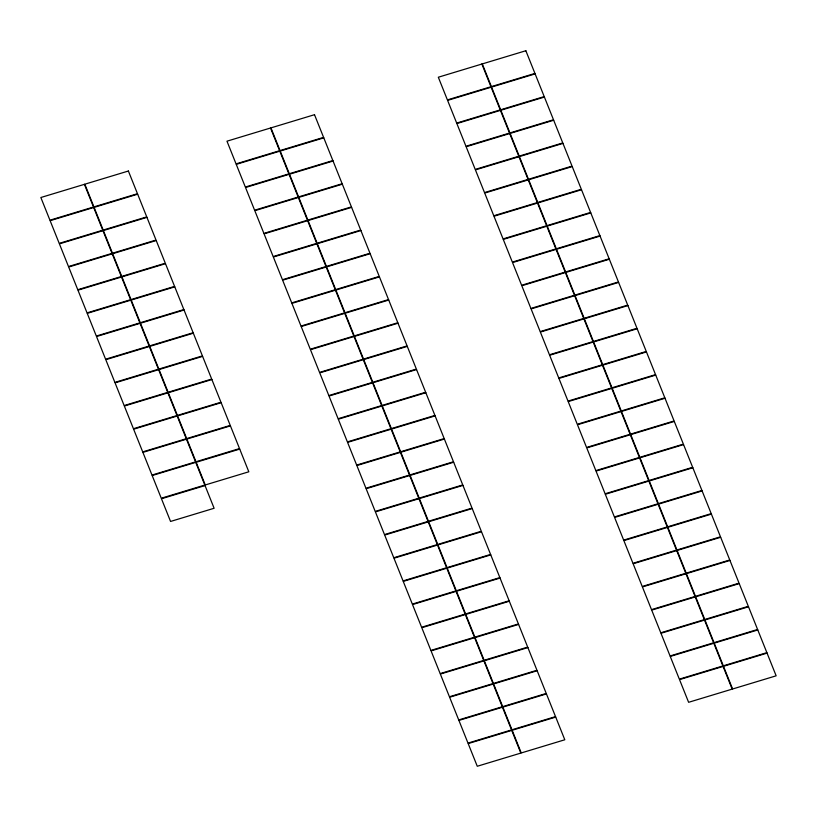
<?xml version="1.0" encoding="UTF-8"?>
<svg xmlns="http://www.w3.org/2000/svg" width="817" height="817" viewBox="0 0 817 817"><rect width="100%" height="100%" fill="white"/><g stroke="black" fill="none" stroke-linecap="round" stroke-linejoin="round"><path stroke-width="1.23" d="M84.406 184.336L40.85 197.51L49.939 220.202L93.495 207.018L84.406 184.336M128.381 171.019L84.825 184.203L93.914 206.895L137.47 193.711L128.381 171.019M270.529 128.003L226.973 141.188L236.052 163.88L279.608 150.696L270.529 128.003M314.504 114.697L270.948 127.881L280.037 150.563L323.593 137.379L314.504 114.697M481.877 64.043L438.32 77.227L447.399 99.909L490.956 86.735L481.877 64.043M525.852 50.736L482.296 63.91L491.385 86.602L534.941 73.418L525.852 50.736M93.689 207.498L50.123 220.682L59.212 243.374L102.768 230.19L93.689 207.498M137.665 194.191L94.108 207.375L103.187 230.067L146.754 216.883L137.665 194.191M279.802 151.176L236.246 164.36L245.335 187.042L288.891 173.858L279.802 151.176M323.787 137.859L280.231 151.043L289.31 173.735L332.866 160.551L323.787 137.859M491.15 87.215L447.593 100.389L456.683 123.081L500.239 109.897L491.15 87.215M535.125 73.898L491.568 87.082L500.658 109.774L544.214 96.59L535.125 73.898M102.962 230.67L59.406 243.854L68.485 266.546L112.052 253.362L102.962 230.67M146.937 217.363L103.381 230.547L112.47 253.229L156.027 240.045L146.937 217.363M289.085 174.338L245.529 187.522L254.608 210.214L298.164 197.03L289.085 174.338M333.06 161.031L289.504 174.215L298.593 196.907L342.149 183.723L333.06 161.031M500.433 110.377L456.866 123.561L465.956 146.253L509.512 133.069L500.433 110.377M544.408 97.07L500.852 110.254L509.931 132.936L553.497 119.762L544.408 97.07M112.235 253.842L68.679 267.026L77.768 289.708L121.325 276.524L112.235 253.842M156.221 240.525L112.664 253.709L121.743 276.401L165.3 263.217L156.221 240.525M298.358 197.51L254.802 210.694L263.891 233.386L307.447 220.202L298.358 197.51M342.343 184.203L298.777 197.387L307.866 220.069L351.422 206.885L342.343 184.203M509.706 133.549L466.15 146.733L475.228 169.415L518.795 156.241L509.706 133.549M553.681 120.242L510.125 133.416L519.214 156.108L562.77 142.924L553.681 120.242M121.519 277.004L77.962 290.188L87.041 312.88L130.597 299.696L121.519 277.004M165.494 263.697L121.937 276.881L131.026 299.573L174.583 286.389L165.494 263.697M307.641 220.682L264.075 233.866L273.164 256.548L316.72 243.364L307.641 220.682M351.616 207.365L308.06 220.549L317.139 243.241L360.705 230.057L351.616 207.365M518.979 156.721L475.423 169.895L484.512 192.587L528.068 179.403L518.979 156.721M562.964 143.404L519.408 156.588L528.487 179.28L572.043 166.096L562.964 143.404M130.791 300.176L87.235 313.36L96.324 336.053L139.881 322.868L130.791 300.176M174.777 286.869L131.22 300.053L140.299 322.735L183.856 309.551L174.777 286.869M316.914 243.844L273.358 257.028L282.447 279.72L326.003 266.536L316.914 243.844M360.889 230.537L317.333 243.721L326.422 266.413L369.978 253.229L360.889 230.537M528.262 179.883L484.706 193.067L493.785 215.759L537.341 202.575L528.262 179.883M572.237 166.576L528.681 179.76L537.77 202.442L581.326 189.268L572.237 166.576M140.075 323.348L96.518 336.533L105.597 359.214L149.154 346.03L140.075 323.348M184.05 310.031L140.493 323.215L149.582 345.908L193.139 332.723L184.05 310.031M326.187 267.016L282.631 280.2L291.72 302.893L335.276 289.708L326.187 267.016M370.172 253.709L326.616 266.893L335.695 289.575L379.251 276.401L370.172 253.709M537.535 203.055L493.979 216.239L503.068 238.921L546.624 225.747L537.535 203.055M581.52 189.748L537.964 202.922L547.043 225.615L590.599 212.43L581.52 189.748M149.348 346.51L105.791 359.694L114.88 382.387L158.437 369.202L149.348 346.51M193.333 333.203L149.766 346.388L158.855 369.08L202.412 355.895L193.333 333.203M335.47 290.188L291.914 303.373L300.993 326.054L344.549 312.88L335.47 290.188M379.445 276.881L335.889 290.055L344.978 312.748L388.535 299.563L379.445 276.881M546.818 226.227L503.262 239.401L512.341 262.094L555.897 248.909L546.818 226.227M590.793 212.91L547.237 226.095L556.326 248.787L599.882 235.602L590.793 212.91M158.631 369.682L115.064 382.867L124.153 405.559L167.71 392.374L158.631 369.682M202.606 356.375L159.049 369.56L168.128 392.242L211.695 379.068L202.606 356.375M344.743 313.36L301.187 326.534L310.276 349.227L353.832 336.042L344.743 313.36M388.729 300.043L345.172 313.228L354.251 335.92L397.808 322.735L388.729 300.043M556.091 249.389L512.535 262.574L521.624 285.266L565.18 272.081L556.091 249.389M600.076 236.082L556.51 249.267L565.599 271.959L609.155 258.775L600.076 236.082M167.904 392.854L124.347 406.039L133.437 428.721L176.993 415.547L167.904 392.854M211.879 379.548L168.322 392.722L177.412 415.414L220.968 402.23L211.879 379.548M354.027 336.522L310.47 349.707L319.549 372.399L363.105 359.214L354.027 336.522M398.002 323.215L354.445 336.4L363.534 359.082L407.091 345.908L398.002 323.215M565.374 272.561L521.808 285.746L530.897 308.438L574.453 295.254L565.374 272.561M609.349 259.255L565.793 272.439L574.872 295.121L618.438 281.936L609.349 259.255M177.177 416.027L133.62 429.201L142.709 451.893L186.266 438.709L177.177 416.027M221.162 402.71L177.606 415.894L186.685 438.586L230.241 425.402L221.162 402.71M363.299 359.694L319.743 372.879L328.832 395.561L372.389 382.387L363.299 359.694M407.285 346.388L363.718 359.562L372.807 382.254L416.364 369.07L407.285 346.388M574.647 295.734L531.091 308.918L540.18 331.6L583.736 318.416L574.647 295.734M618.622 282.416L575.066 295.601L584.155 318.293L627.711 305.109L618.622 282.416M186.46 439.189L142.904 452.373L151.982 475.065L195.539 461.881L186.46 439.189M230.435 425.882L186.879 439.066L195.968 461.748L239.524 448.574L230.435 425.882M372.583 382.867L329.026 396.041L338.105 418.733L381.662 405.549L372.583 382.867M416.558 369.55L373.001 382.734L382.09 405.426L425.647 392.242L416.558 369.55M583.92 318.896L540.364 332.08L549.453 354.772L593.009 341.588L583.92 318.896M627.905 305.589L584.349 318.773L593.428 341.465L636.984 328.281L627.905 305.589M195.733 462.361L152.176 475.545L161.266 498.227L204.822 485.053L195.733 462.361M239.728 449.095L196.172 462.279L205.261 484.971L248.817 471.787L239.728 449.095M381.856 406.029L338.299 419.213L347.388 441.905L390.945 428.721L381.856 406.029M425.831 392.722L382.274 405.906L391.363 428.588L434.92 415.414L425.831 392.722M593.203 342.068L549.647 355.252L558.726 377.944L602.292 364.76L593.203 342.068M637.178 328.761L593.622 341.945L602.711 364.627L646.267 351.443L637.178 328.761M205.036 485.574L161.47 498.758L170.559 521.45L214.115 508.266L205.036 485.574M391.129 429.201L347.572 442.385L356.661 465.067L400.218 451.893L391.129 429.201M435.114 415.894L391.557 429.078L400.636 451.76L444.193 438.576L435.114 415.894M602.476 365.24L558.92 378.424L568.009 401.106L611.565 387.922L602.476 365.24M646.461 351.933L602.905 365.107L611.984 387.799L655.54 374.615L646.461 351.933M400.412 452.373L356.855 465.557L365.934 488.239L409.501 475.055L400.412 452.373M444.387 439.056L400.83 452.24L409.92 474.932L453.476 461.748L444.387 439.056M611.759 388.412L568.203 401.586L577.282 424.278L620.838 411.094L611.759 388.412M655.734 375.095L612.178 388.279L621.267 410.971L664.824 397.787L655.734 375.095M409.685 475.535L366.128 488.719L375.217 511.411L418.774 498.227L409.685 475.535M453.67 462.228L410.114 475.412L419.192 498.104L462.749 484.92L453.67 462.228M621.032 411.574L577.476 424.758L586.565 447.45L630.121 434.266L621.032 411.574M665.018 398.267L621.461 411.451L630.54 434.133L674.096 420.959L665.018 398.267M418.968 498.707L375.412 511.891L384.49 534.584L428.047 521.399L418.968 498.707M462.943 485.4L419.387 498.584L428.476 521.266L472.032 508.082L462.943 485.4M630.316 434.746L586.759 447.93L595.838 470.612L639.394 457.438L630.316 434.746M674.291 421.439L630.734 434.613L639.823 457.306L683.38 444.121L674.291 421.439M428.241 521.879L384.684 535.064L393.774 557.745L437.33 544.561L428.241 521.879M472.226 508.562L428.67 521.746L437.749 544.439L481.305 531.254L472.226 508.562M639.588 457.918L596.032 471.092L605.121 493.785L648.678 480.6L639.588 457.918M683.563 444.601L640.007 457.786L649.096 480.478L692.653 467.293L683.563 444.601M437.524 545.041L393.968 558.225L403.047 580.918L446.603 567.733L437.524 545.041M481.499 531.734L437.943 544.919L447.032 567.611L490.588 554.426L481.499 531.734M648.872 481.08L605.305 494.265L614.394 516.957L657.951 503.772L648.872 481.08M692.847 467.773L649.29 480.958L658.369 503.64L701.936 490.466L692.847 467.773M446.797 568.213L403.241 581.398L412.33 604.09L455.886 590.905L446.797 568.213M490.772 554.906L447.216 568.091L456.305 590.773L499.861 577.599L490.772 554.906M658.145 504.252L614.588 517.437L623.667 540.119L667.234 526.945L658.145 504.252M702.12 490.946L658.563 504.12L667.652 526.812L711.209 513.627L702.12 490.946M456.08 591.385L412.514 604.57L421.603 627.252L465.159 614.078L456.08 591.385M500.055 578.079L456.499 591.253L465.578 613.945L509.144 600.761L500.055 578.079M667.418 527.425L623.861 540.599L632.95 563.291L676.507 550.107L667.418 527.425M711.403 514.107L667.846 527.292L676.925 549.984L720.482 536.8L711.403 514.107M465.353 614.558L421.797 627.732L430.876 650.424L474.442 637.24L465.353 614.558M509.328 601.241L465.772 614.425L474.861 637.117L518.417 623.933L509.328 601.241M676.701 550.587L633.144 563.771L642.223 586.463L685.78 573.279L676.701 550.587M720.676 537.28L677.119 550.464L686.209 573.156L729.765 559.972L720.676 537.28M474.626 637.72L431.07 650.904L440.159 673.596L483.715 660.412L474.626 637.72M518.611 624.413L475.055 637.597L484.134 660.279L527.69 647.105L518.611 624.413M685.974 573.759L642.417 586.943L651.506 609.635L695.063 596.451L685.974 573.759M729.959 560.452L686.403 573.636L695.481 596.318L739.038 583.134L729.959 560.452M483.909 660.892L440.353 674.076L449.432 696.758L492.988 683.584L483.909 660.892M527.884 647.585L484.328 660.759L493.417 683.451L536.973 670.267L527.884 647.585M695.257 596.931L651.7 610.115L660.779 632.797L704.336 619.613L695.257 596.931M739.232 583.614L695.676 596.798L704.765 619.49L748.321 606.306L739.232 583.614M493.182 684.064L449.626 697.238L458.715 719.93L502.271 706.746L493.182 684.064M537.167 670.747L493.611 683.931L502.69 706.623L546.246 693.439L537.167 670.747M704.53 620.093L660.973 633.277L670.063 655.969L713.619 642.785L704.53 620.093M748.515 606.786L704.948 619.97L714.038 642.662L757.594 629.478L748.515 606.786M502.465 707.226L458.909 720.41L467.988 743.102L511.544 729.918L502.465 707.226M546.44 693.919L502.884 707.103L511.973 729.785L555.529 716.611L546.44 693.919M713.813 643.265L670.246 656.449L679.336 679.141L722.892 665.957L713.813 643.265M757.788 629.958L714.232 643.142L723.311 665.824L766.877 652.64L757.788 629.958M511.738 730.398L468.182 743.582L477.271 766.264L520.827 753.09L511.738 730.398M555.723 717.091L512.157 730.265L521.246 752.957L564.802 739.773L555.723 717.091M723.086 666.437L679.53 679.621L688.619 702.303L732.175 689.119L723.086 666.437M767.061 653.12L723.505 666.304L732.594 688.997L776.15 675.812L767.061 653.12"/></g></svg>
